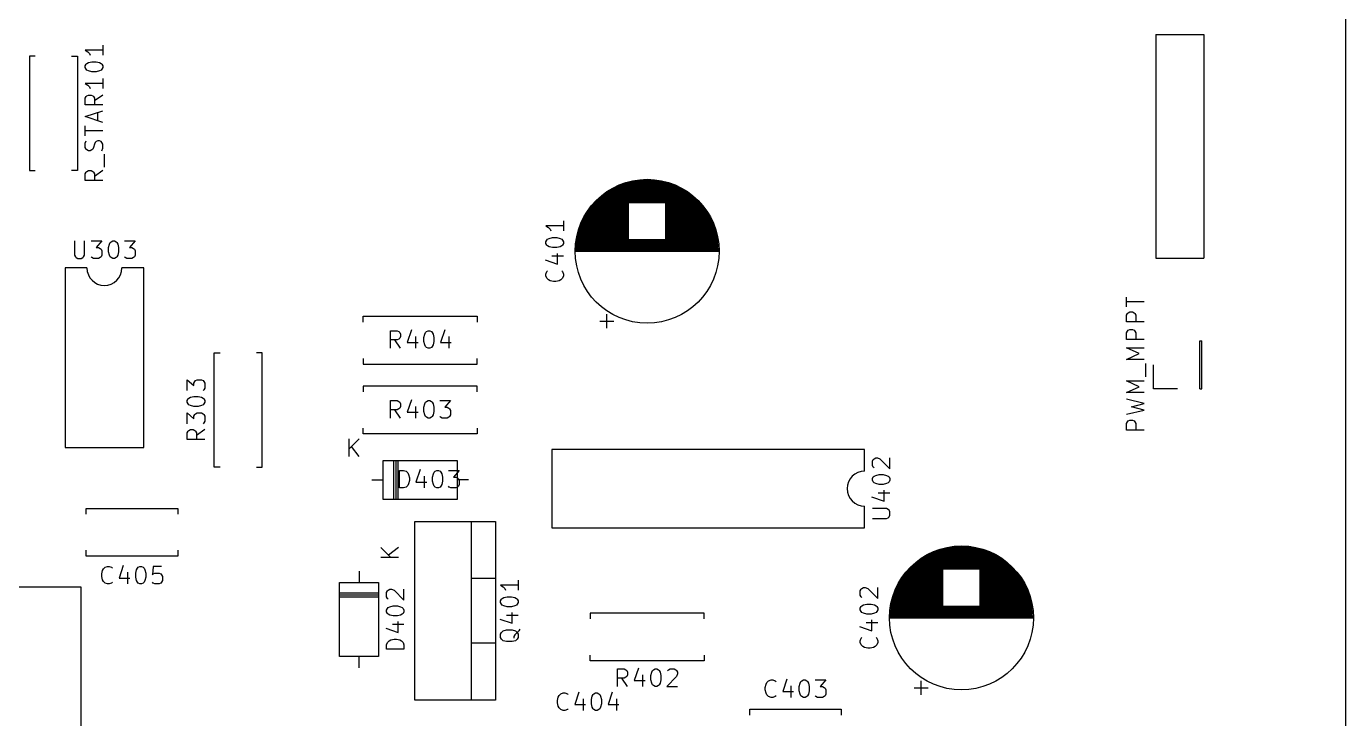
# Model space of a CAD drawing. Header units: millimetres. Extents: x 103 to 306, y -210 to -79.
# Drawn here: x 229.9 to 305.5, y -166.7 to -127 of the extents above; entities that cross this region are included whole.
import ezdxf

# ---------------------------------------------------------------- set-up
doc = ezdxf.new("R2010")
doc.units = ezdxf.units.MM
doc.layers.add('Edge.Cuts', color=254, linetype='CONTINUOUS', true_color=0xd0d2cd)
doc.layers.add('F.Silkscreen', color=41, linetype='CONTINUOUS', true_color=0xf2eda1)

msp = doc.modelspace()

# ---------------------------------------------------------------- linework, layer by layer
at = {"layer": 'Edge.Cuts', "linetype": 'CONTINUOUS'}
msp.add_line((305.5, -84.2), (305.5, -176.280423), dxfattribs=at)
at = {"layer": 'F.Silkscreen', "linetype": 'CONTINUOUS'}
for p, q in [((294.6266, -127.4931), (294.6266, -140.3031)), ((294.6266, -127.4931), (297.3866, -127.4931)), ((297.3866, -127.4931), (297.3866, -140.3031)), ((234.324819, -128.380951), (233.324819, -128.380951)), ((233.324819, -128.380951), (233.467676, -128.476189)), ((234.324819, -128.095237), (234.324819, -128.666665)), ((230.13, -128.73), (230.13, -135.27)), ((230.46, -128.73), (230.13, -128.73)), ((232.54, -128.73), (232.87, -128.73)), ((232.87, -128.73), (232.87, -135.27)), ((233.324819, -129.285713), (233.372438, -129.190475)), ((233.372438, -129.190475), (233.420057, -129.142856)), ((233.420057, -129.142856), (233.515295, -129.095237)), ((233.467676, -128.476189), (233.562914, -128.571427)), ((233.515295, -129.095237), (233.705771, -129.047618)), ((233.562914, -128.571427), (233.610533, -128.666665)), ((233.705771, -129.047618), (233.943866, -129.047618)), ((233.943866, -129.047618), (234.134342, -129.095237)), ((234.134342, -129.095237), (234.22958, -129.142856)), ((234.22958, -129.142856), (234.2772, -129.190475)), ((234.2772, -129.190475), (234.324819, -129.285713)), ((233.324819, -129.380951), (233.324819, -129.285713)), ((233.372438, -129.476189), (233.324819, -129.380951)), ((233.420057, -129.523808), (233.372438, -129.476189)), ((233.515295, -129.571427), (233.420057, -129.523808)), ((233.705771, -129.619046), (233.515295, -129.571427)), ((233.943866, -129.619046), (233.705771, -129.619046)), ((234.134342, -129.571427), (233.943866, -129.619046)), ((234.22958, -129.523808), (234.134342, -129.571427)), ((234.2772, -129.476189), (234.22958, -129.523808)), ((234.324819, -129.380951), (234.2772, -129.476189)), ((234.324819, -129.285713), (234.324819, -129.380951)), ((234.324819, -130.285713), (233.324819, -130.285713)), ((233.324819, -130.285713), (233.467676, -130.380951)), ((233.467676, -130.380951), (233.562914, -130.476189)), ((233.562914, -130.476189), (233.610533, -130.571427)), ((234.324819, -129.999999), (234.324819, -130.571427)), ((233.324819, -131.142856), (233.372438, -131.047618)), ((233.324819, -131.523808), (233.324819, -131.142856)), ((233.372438, -131.047618), (233.420057, -130.999999)), ((233.420057, -130.999999), (233.515295, -130.95238)), ((233.515295, -130.95238), (233.658152, -130.95238)), ((233.658152, -130.95238), (233.75339, -130.999999)), ((233.75339, -130.999999), (233.801009, -131.047618)), ((233.801009, -131.047618), (233.848628, -131.142856)), ((234.324819, -130.95238), (233.848628, -131.285713)), ((233.848628, -131.142856), (233.848628, -131.523808)), ((234.324819, -131.523808), (233.324819, -131.523808)), ((233.324819, -132.190475), (234.324819, -131.857142)), ((234.324819, -132.523808), (233.324819, -132.190475)), ((234.039104, -132.42857), (234.039104, -131.95238)), ((233.324819, -133.285713), (233.324819, -132.714285)), ((234.324819, -132.999999), (233.324819, -132.999999)), ((233.324819, -133.714285), (233.372438, -133.571428)), ((233.324819, -133.95238), (233.324819, -133.714285)), ((233.896247, -133.666666), (233.848628, -133.761904)), ((233.943866, -133.619047), (233.896247, -133.666666)), ((234.039104, -133.571428), (233.943866, -133.619047)), ((234.134342, -133.571428), (234.039104, -133.571428)), ((234.22958, -133.619047), (234.134342, -133.571428)), ((234.2772, -133.666666), (234.22958, -133.619047)), ((234.324819, -133.761904), (234.2772, -133.666666)), ((233.372438, -134.047618), (233.324819, -133.95238)), ((233.420057, -134.095237), (233.372438, -134.047618)), ((233.515295, -134.142856), (233.420057, -134.095237)), ((233.610533, -134.142856), (233.515295, -134.142856)), ((233.705771, -134.095237), (233.610533, -134.142856)), ((233.75339, -134.047618), (233.705771, -134.095237)), ((233.801009, -133.95238), (233.75339, -134.047618)), ((233.848628, -133.761904), (233.801009, -133.95238)), ((234.2772, -134.142856), (234.324819, -133.999999)), ((234.324819, -133.999999), (234.324819, -133.761904)), ((234.420057, -135.095238), (234.420057, -134.333333)), ((230.13, -135.27), (230.46, -135.27)), ((232.87, -135.27), (232.54, -135.27)), ((233.324819, -135.47619), (233.372438, -135.380952)), ((233.324819, -135.857142), (233.324819, -135.47619)), ((234.324819, -135.857142), (233.324819, -135.857142)), ((233.372438, -135.380952), (233.420057, -135.333333)), ((233.420057, -135.333333), (233.515295, -135.285714)), ((233.515295, -135.285714), (233.658152, -135.285714)), ((233.658152, -135.285714), (233.75339, -135.333333)), ((233.75339, -135.333333), (233.801009, -135.380952)), ((233.801009, -135.380952), (233.848628, -135.47619)), ((234.324819, -135.285714), (233.848628, -135.619047)), ((233.848628, -135.47619), (233.848628, -135.857142)), ((264.272, -135.9827), (266.728, -135.9827)), ((264.403, -135.9427), (266.597, -135.9427)), ((264.553, -135.9027), (266.447, -135.9027)), ((264.732, -135.8627), (266.268, -135.8627)), ((264.967, -135.8227), (266.033, -135.8227)), ((262.896, -136.7427), (268.104, -136.7427)), ((262.945, -136.7027), (268.055, -136.7027)), ((262.995, -136.6627), (268.005, -136.6627)), ((263.047, -136.6227), (267.953, -136.6227)), ((263.1, -136.5827), (267.9, -136.5827)), ((263.156, -136.5427), (267.844, -136.5427)), ((263.213, -136.5027), (267.787, -136.5027)), ((263.273, -136.4627), (267.727, -136.4627)), ((263.335, -136.4227), (267.665, -136.4227)), ((263.399, -136.3827), (267.601, -136.3827)), ((263.466, -136.3427), (267.534, -136.3427)), ((263.536, -136.3027), (267.464, -136.3027)), ((263.61, -136.2627), (267.39, -136.2627)), ((263.687, -136.2227), (267.313, -136.2227)), ((263.769, -136.1827), (267.231, -136.1827)), ((263.856, -136.1427), (267.144, -136.1427)), ((263.948, -136.1027), (267.052, -136.1027)), ((264.047, -136.0627), (266.953, -136.0627)), ((264.154, -136.0227), (266.846, -136.0227)), ((262.22, -137.4627), (264.46, -137.4627)), ((262.25, -137.4227), (264.46, -137.4227)), ((262.281, -137.3827), (264.46, -137.3827)), ((262.312, -137.3427), (264.46, -137.3427)), ((262.344, -137.3027), (264.46, -137.3027)), ((262.377, -137.2627), (264.46, -137.2627)), ((262.411, -137.2227), (264.46, -137.2227)), ((262.445, -137.1827), (264.46, -137.1827)), ((262.481, -137.1427), (264.46, -137.1427)), ((262.518, -137.1027), (268.482, -137.1027)), ((262.555, -137.0627), (268.445, -137.0627)), ((262.594, -137.0227), (268.406, -137.0227)), ((262.633, -136.9827), (268.367, -136.9827)), ((262.674, -136.9427), (268.326, -136.9427)), ((262.716, -136.9027), (268.284, -136.9027)), ((262.759, -136.8627), (268.241, -136.8627)), ((262.804, -136.8227), (268.196, -136.8227)), ((262.849, -136.7827), (268.151, -136.7827)), ((266.54, -137.1427), (268.519, -137.1427)), ((266.54, -137.1827), (268.555, -137.1827)), ((266.54, -137.2227), (268.589, -137.2227)), ((266.54, -137.2627), (268.623, -137.2627)), ((266.54, -137.3027), (268.656, -137.3027)), ((266.54, -137.3427), (268.688, -137.3427)), ((266.54, -137.3827), (268.719, -137.3827)), ((266.54, -137.4227), (268.75, -137.4227)), ((266.54, -137.4627), (268.78, -137.4627)), ((260.704819, -138.164604), (260.704819, -138.736032)), ((261.778, -138.2227), (264.46, -138.2227)), ((261.796, -138.1827), (264.46, -138.1827)), ((261.815, -138.1427), (264.46, -138.1427)), ((261.834, -138.1027), (264.46, -138.1027)), ((261.854, -138.0627), (264.46, -138.0627)), ((261.874, -138.0227), (264.46, -138.0227)), ((261.895, -137.9827), (264.46, -137.9827)), ((261.916, -137.9427), (264.46, -137.9427)), ((261.938, -137.9027), (264.46, -137.9027)), ((261.961, -137.8627), (264.46, -137.8627)), ((261.984, -137.8227), (264.46, -137.8227)), ((262.007, -137.7827), (264.46, -137.7827)), ((262.032, -137.7427), (264.46, -137.7427)), ((262.057, -137.7027), (264.46, -137.7027)), ((262.082, -137.6627), (264.46, -137.6627)), ((262.108, -137.6227), (264.46, -137.6227)), ((262.135, -137.5827), (264.46, -137.5827)), ((262.163, -137.5427), (264.46, -137.5427)), ((262.191, -137.5027), (264.46, -137.5027)), ((266.54, -137.5027), (268.809, -137.5027)), ((266.54, -137.5427), (268.837, -137.5427)), ((266.54, -137.5827), (268.865, -137.5827)), ((266.54, -137.6227), (268.892, -137.6227)), ((266.54, -137.6627), (268.918, -137.6627)), ((266.54, -137.7027), (268.943, -137.7027)), ((266.54, -137.7427), (268.968, -137.7427)), ((266.54, -137.7827), (268.993, -137.7827)), ((266.54, -137.8227), (269.016, -137.8227)), ((266.54, -137.8627), (269.039, -137.8627)), ((266.54, -137.9027), (269.062, -137.9027)), ((266.54, -137.9427), (269.084, -137.9427)), ((266.54, -137.9827), (269.105, -137.9827)), ((266.54, -138.0227), (269.126, -138.0227)), ((266.54, -138.0627), (269.146, -138.0627)), ((266.54, -138.1027), (269.166, -138.1027)), ((266.54, -138.1427), (269.185, -138.1427)), ((266.54, -138.1827), (269.204, -138.1827)), ((266.54, -138.2227), (269.222, -138.2227)), ((260.704819, -138.450318), (259.704819, -138.450318)), ((259.704819, -138.450318), (259.847676, -138.545556)), ((259.847676, -138.545556), (259.942914, -138.640794)), ((259.942914, -138.640794), (259.990533, -138.736032)), ((261.524, -138.9827), (264.46, -138.9827)), ((261.533, -138.9427), (264.46, -138.9427)), ((261.543, -138.9027), (264.46, -138.9027)), ((261.553, -138.8627), (264.46, -138.8627)), ((261.564, -138.8227), (264.46, -138.8227)), ((261.575, -138.7827), (264.46, -138.7827)), ((261.587, -138.7427), (264.46, -138.7427)), ((261.599, -138.7027), (264.46, -138.7027)), ((261.611, -138.6627), (264.46, -138.6627)), ((261.624, -138.6227), (264.46, -138.6227)), ((261.637, -138.5827), (264.46, -138.5827)), ((261.651, -138.5427), (264.46, -138.5427)), ((261.665, -138.5027), (264.46, -138.5027)), ((261.68, -138.4627), (264.46, -138.4627)), ((261.695, -138.4227), (264.46, -138.4227)), ((261.711, -138.3827), (264.46, -138.3827)), ((261.727, -138.3427), (264.46, -138.3427)), ((261.743, -138.3027), (264.46, -138.3027)), ((261.76, -138.2627), (264.46, -138.2627)), ((266.54, -138.2627), (269.24, -138.2627)), ((266.54, -138.3027), (269.257, -138.3027)), ((266.54, -138.3427), (269.273, -138.3427)), ((266.54, -138.3827), (269.289, -138.3827)), ((266.54, -138.4227), (269.305, -138.4227)), ((266.54, -138.4627), (269.32, -138.4627)), ((266.54, -138.5027), (269.335, -138.5027)), ((266.54, -138.5427), (269.349, -138.5427)), ((266.54, -138.5827), (269.363, -138.5827)), ((266.54, -138.6227), (269.376, -138.6227)), ((266.54, -138.6627), (269.389, -138.6627)), ((266.54, -138.7027), (269.401, -138.7027)), ((266.54, -138.7427), (269.413, -138.7427)), ((266.54, -138.7827), (269.425, -138.7827)), ((266.54, -138.8227), (269.436, -138.8227)), ((266.54, -138.8627), (269.447, -138.8627)), ((266.54, -138.9027), (269.457, -138.9027)), ((266.54, -138.9427), (269.467, -138.9427)), ((266.54, -138.9827), (269.476, -138.9827)), ((232.705714, -139.314819), (232.705714, -140.124342)), ((233.277142, -140.124342), (233.277142, -139.314819)), ((233.658095, -139.314819), (234.277142, -139.314819)), ((234.277142, -139.314819), (233.943809, -139.695771)), ((233.943809, -139.695771), (234.086666, -139.695771)), ((234.086666, -139.695771), (234.181904, -139.74339)), ((234.181904, -139.74339), (234.229523, -139.791009)), ((234.658095, -139.695771), (234.705714, -139.505295)), ((234.658095, -139.933866), (234.658095, -139.695771)), ((234.705714, -139.505295), (234.753333, -139.410057)), ((234.753333, -139.410057), (234.800952, -139.362438)), ((234.800952, -139.362438), (234.89619, -139.314819)), ((234.89619, -139.314819), (234.991428, -139.314819)), ((234.991428, -139.314819), (235.086666, -139.362438)), ((235.086666, -139.362438), (235.134285, -139.410057)), ((235.134285, -139.410057), (235.181904, -139.505295)), ((235.181904, -139.505295), (235.229523, -139.695771)), ((235.229523, -139.695771), (235.229523, -139.933866)), ((235.562857, -139.314819), (236.181904, -139.314819)), ((236.181904, -139.314819), (235.848571, -139.695771)), ((235.848571, -139.695771), (235.991428, -139.695771)), ((235.991428, -139.695771), (236.086666, -139.74339)), ((236.086666, -139.74339), (236.134285, -139.791009)), ((259.704819, -139.35508), (259.752438, -139.259842)), ((259.704819, -139.450318), (259.704819, -139.35508)), ((259.752438, -139.545556), (259.704819, -139.450318)), ((259.752438, -139.259842), (259.800057, -139.212223)), ((259.800057, -139.593175), (259.752438, -139.545556)), ((259.800057, -139.212223), (259.895295, -139.164604)), ((259.895295, -139.640794), (259.800057, -139.593175)), ((259.895295, -139.164604), (260.085771, -139.116985)), ((260.085771, -139.688413), (259.895295, -139.640794)), ((260.085771, -139.116985), (260.323866, -139.116985)), ((260.323866, -139.688413), (260.085771, -139.688413)), ((260.323866, -139.116985), (260.514342, -139.164604)), ((260.514342, -139.640794), (260.323866, -139.688413)), ((260.514342, -139.164604), (260.60958, -139.212223)), ((260.60958, -139.593175), (260.514342, -139.640794)), ((260.60958, -139.212223), (260.6572, -139.259842)), ((260.6572, -139.545556), (260.60958, -139.593175)), ((260.6572, -139.259842), (260.704819, -139.35508)), ((260.704819, -139.450318), (260.6572, -139.545556)), ((260.704819, -139.35508), (260.704819, -139.450318)), ((261.423, -139.7427), (269.577, -139.7427)), ((261.425, -139.7027), (269.575, -139.7027)), ((261.427, -139.6627), (269.573, -139.6627)), ((261.43, -139.6227), (269.57, -139.6227)), ((261.432, -139.5827), (269.568, -139.5827)), ((261.436, -139.5427), (269.564, -139.5427)), ((261.439, -139.5027), (269.561, -139.5027)), ((261.444, -139.4627), (269.556, -139.4627)), ((261.448, -139.4227), (269.552, -139.4227)), ((261.453, -139.3827), (269.547, -139.3827)), ((261.458, -139.3427), (269.542, -139.3427)), ((261.464, -139.3027), (269.536, -139.3027)), ((261.47, -139.2627), (269.53, -139.2627)), ((261.477, -139.2227), (269.523, -139.2227)), ((261.483, -139.1827), (264.46, -139.1827)), ((261.491, -139.1427), (264.46, -139.1427)), ((261.498, -139.1027), (264.46, -139.1027)), ((261.507, -139.0627), (264.46, -139.0627)), ((261.515, -139.0227), (264.46, -139.0227)), ((266.54, -139.0227), (269.485, -139.0227)), ((266.54, -139.0627), (269.493, -139.0627)), ((266.54, -139.1027), (269.502, -139.1027)), ((266.54, -139.1427), (269.509, -139.1427)), ((266.54, -139.1827), (269.517, -139.1827)), ((232.705714, -140.124342), (232.753333, -140.21958)), ((232.753333, -140.21958), (232.800952, -140.2672)), ((232.800952, -140.2672), (232.89619, -140.314819)), ((232.89619, -140.314819), (233.086666, -140.314819)), ((233.086666, -140.314819), (233.181904, -140.2672)), ((233.181904, -140.2672), (233.229523, -140.21958)), ((233.229523, -140.21958), (233.277142, -140.124342)), ((233.705714, -140.2672), (233.658095, -140.21958)), ((233.800952, -140.314819), (233.705714, -140.2672)), ((234.086666, -140.314819), (233.800952, -140.314819)), ((234.181904, -140.2672), (234.086666, -140.314819)), ((234.229523, -140.21958), (234.181904, -140.2672)), ((234.229523, -139.791009), (234.277142, -139.886247)), ((234.277142, -140.124342), (234.229523, -140.21958)), ((234.277142, -139.886247), (234.277142, -140.124342)), ((234.705714, -140.124342), (234.658095, -139.933866)), ((234.753333, -140.21958), (234.705714, -140.124342)), ((234.800952, -140.2672), (234.753333, -140.21958)), ((234.89619, -140.314819), (234.800952, -140.2672)), ((234.991428, -140.314819), (234.89619, -140.314819)), ((235.086666, -140.2672), (234.991428, -140.314819)), ((235.134285, -140.21958), (235.086666, -140.2672)), ((235.181904, -140.124342), (235.134285, -140.21958)), ((235.229523, -139.933866), (235.181904, -140.124342)), ((235.610476, -140.2672), (235.562857, -140.21958)), ((235.705714, -140.314819), (235.610476, -140.2672)), ((235.991428, -140.314819), (235.705714, -140.314819)), ((236.086666, -140.2672), (235.991428, -140.314819)), ((236.134285, -140.21958), (236.086666, -140.2672)), ((236.134285, -139.791009), (236.181904, -139.886247)), ((236.181904, -140.124342), (236.134285, -140.21958)), ((236.181904, -139.886247), (236.181904, -140.124342)), ((259.6572, -140.402699), (260.371485, -140.640794)), ((260.038152, -140.164604), (260.704819, -140.164604)), ((260.371485, -140.640794), (260.371485, -140.021747)), ((261.42, -139.8627), (269.58, -139.8627)), ((261.42, -139.9027), (269.58, -139.9027)), ((261.421, -139.8227), (269.579, -139.8227)), ((261.422, -139.7827), (269.578, -139.7827)), ((294.6266, -140.3031), (297.3866, -140.3031)), ((232.17, -140.86), (232.17, -151.14)), ((233.42, -140.86), (232.17, -140.86)), ((236.67, -140.86), (235.42, -140.86)), ((236.67, -151.14), (236.67, -140.86)), ((259.704819, -141.212223), (259.752438, -141.069366)), ((259.704819, -141.307461), (259.704819, -141.212223)), ((259.752438, -141.069366), (259.800057, -141.021747)), ((260.60958, -141.021747), (260.6572, -141.069366)), ((260.6572, -141.069366), (260.704819, -141.212223)), ((260.704819, -141.212223), (260.704819, -141.307461)), ((259.752438, -141.450318), (259.704819, -141.307461)), ((259.847676, -141.545556), (259.752438, -141.450318)), ((259.942914, -141.593175), (259.847676, -141.545556)), ((260.13339, -141.640794), (259.942914, -141.593175)), ((260.276247, -141.640794), (260.13339, -141.640794)), ((260.466723, -141.593175), (260.276247, -141.640794)), ((260.561961, -141.545556), (260.466723, -141.593175)), ((260.6572, -141.450318), (260.561961, -141.545556)), ((260.704819, -141.307461), (260.6572, -141.450318)), ((292.954819, -143.094775), (292.954819, -142.523347)), ((263.185, -144.312398), (263.185, -143.512398)), ((293.954819, -142.809061), (292.954819, -142.809061)), ((292.954819, -143.570966), (293.002438, -143.475728)), ((293.002438, -143.475728), (293.050057, -143.428109)), ((293.050057, -143.428109), (293.145295, -143.38049)), ((293.145295, -143.38049), (293.288152, -143.38049)), ((293.288152, -143.38049), (293.38339, -143.428109)), ((293.38339, -143.428109), (293.431009, -143.475728)), ((293.431009, -143.475728), (293.478628, -143.570966)), ((249.23, -143.63), (255.77, -143.63)), ((249.23, -143.96), (249.23, -143.63)), ((255.77, -143.63), (255.77, -143.96)), ((262.785, -143.912398), (263.585, -143.912398)), ((292.954819, -143.951918), (292.954819, -143.570966)), ((293.954819, -143.951918), (292.954819, -143.951918)), ((293.478628, -143.570966), (293.478628, -143.951918)), ((250.809524, -145.454819), (250.809524, -144.454819)), ((250.809524, -144.454819), (251.190476, -144.454819)), ((251.190476, -144.978628), (250.809524, -144.978628)), ((251.380952, -145.454819), (251.047619, -144.978628)), ((251.190476, -144.454819), (251.285714, -144.502438)), ((251.285714, -144.931009), (251.190476, -144.978628)), ((251.285714, -144.502438), (251.333333, -144.550057)), ((251.333333, -144.88339), (251.285714, -144.931009)), ((251.333333, -144.550057), (251.380952, -144.645295)), ((251.380952, -144.788152), (251.333333, -144.88339)), ((251.380952, -144.645295), (251.380952, -144.788152)), ((252, -144.4072), (251.761905, -145.121485)), ((252.238095, -144.788152), (252.238095, -145.454819)), ((252.714286, -144.835771), (252.761905, -144.645295)), ((252.714286, -145.073866), (252.714286, -144.835771)), ((252.761905, -144.645295), (252.809524, -144.550057)), ((252.809524, -144.550057), (252.857143, -144.502438)), ((252.857143, -144.502438), (252.952381, -144.454819)), ((252.952381, -144.454819), (253.047619, -144.454819)), ((253.047619, -144.454819), (253.142857, -144.502438)), ((253.142857, -144.502438), (253.190476, -144.550057)), ((253.190476, -144.550057), (253.238095, -144.645295)), ((253.238095, -144.645295), (253.285714, -144.835771)), ((253.285714, -144.835771), (253.285714, -145.073866)), ((253.904762, -144.4072), (253.666667, -145.121485)), ((254.142857, -144.788152), (254.142857, -145.454819)), ((292.954819, -144.570966), (293.002438, -144.475728)), ((292.954819, -144.951918), (292.954819, -144.570966)), ((293.954819, -144.951918), (292.954819, -144.951918)), ((293.002438, -144.475728), (293.050057, -144.428109)), ((293.050057, -144.428109), (293.145295, -144.38049)), ((293.145295, -144.38049), (293.288152, -144.38049)), ((293.288152, -144.38049), (293.38339, -144.428109)), ((293.38339, -144.428109), (293.431009, -144.475728)), ((293.431009, -144.475728), (293.478628, -144.570966)), ((293.478628, -144.570966), (293.478628, -144.951918)), ((297.15, -145.0243), (297.26, -145.0243)), ((297.15, -147.7843), (297.15, -145.0243)), ((297.26, -147.7843), (297.26, -145.0243)), ((240.71, -145.73), (241.04, -145.73)), ((240.71, -152.27), (240.71, -145.73)), ((243.45, -145.73), (243.12, -145.73)), ((243.45, -152.27), (243.45, -145.73)), ((251.761905, -145.121485), (252.380952, -145.121485)), ((252.761905, -145.264342), (252.714286, -145.073866)), ((252.809524, -145.35958), (252.761905, -145.264342)), ((252.857143, -145.4072), (252.809524, -145.35958)), ((252.952381, -145.454819), (252.857143, -145.4072)), ((253.047619, -145.454819), (252.952381, -145.454819)), ((253.142857, -145.4072), (253.047619, -145.454819)), ((253.190476, -145.35958), (253.142857, -145.4072)), ((253.238095, -145.264342), (253.190476, -145.35958)), ((253.285714, -145.073866), (253.238095, -145.264342)), ((253.666667, -145.121485), (254.285714, -145.121485)), ((293.669104, -145.761442), (292.954819, -145.428109)), ((292.954819, -145.428109), (293.954819, -145.428109)), ((292.954819, -146.094775), (293.669104, -145.761442)), ((249.23, -146.04), (249.23, -146.37)), ((249.23, -146.37), (255.77, -146.37)), ((255.77, -146.37), (255.77, -146.04)), ((293.954819, -146.094775), (292.954819, -146.094775)), ((294.050057, -147.094776), (294.050057, -146.332871)), ((294.5, -147.7843), (294.5, -146.4043)), ((239.164819, -147.880951), (239.164819, -147.261904)), ((239.164819, -147.261904), (239.545771, -147.595237)), ((239.59339, -147.357142), (239.641009, -147.309523)), ((239.641009, -147.309523), (239.736247, -147.261904)), ((239.736247, -147.261904), (239.974342, -147.261904)), ((239.974342, -147.261904), (240.06958, -147.309523)), ((240.06958, -147.309523), (240.1172, -147.357142)), ((239.545771, -147.45238), (239.59339, -147.357142)), ((239.545771, -147.595237), (239.545771, -147.45238)), ((240.1172, -147.833332), (240.06958, -147.880951)), ((240.1172, -147.357142), (240.164819, -147.45238)), ((240.164819, -147.738094), (240.1172, -147.833332)), ((240.164819, -147.45238), (240.164819, -147.738094)), ((249.23, -147.63), (249.23, -147.96)), ((255.77, -147.63), (249.23, -147.63)), ((255.77, -147.96), (255.77, -147.63)), ((293.669104, -147.666204), (292.954819, -147.332871)), ((292.954819, -147.332871), (293.954819, -147.332871)), ((292.954819, -147.999537), (293.669104, -147.666204)), ((293.954819, -147.999537), (292.954819, -147.999537)), ((295.88, -147.7843), (294.5, -147.7843)), ((297.15, -147.7843), (297.26, -147.7843)), ((239.164819, -148.45238), (239.212438, -148.357142)), ((239.164819, -148.547618), (239.164819, -148.45238)), ((239.212438, -148.642856), (239.164819, -148.547618)), ((239.212438, -148.357142), (239.260057, -148.309523)), ((239.260057, -148.690475), (239.212438, -148.642856)), ((239.260057, -148.309523), (239.355295, -148.261904)), ((239.355295, -148.738094), (239.260057, -148.690475)), ((239.355295, -148.261904), (239.545771, -148.214285)), ((239.545771, -148.785713), (239.355295, -148.738094)), ((239.545771, -148.214285), (239.783866, -148.214285)), ((239.783866, -148.785713), (239.545771, -148.785713)), ((239.783866, -148.214285), (239.974342, -148.261904)), ((239.974342, -148.738094), (239.783866, -148.785713)), ((239.974342, -148.261904), (240.06958, -148.309523)), ((240.06958, -148.690475), (239.974342, -148.738094)), ((240.06958, -148.309523), (240.1172, -148.357142)), ((240.1172, -148.642856), (240.06958, -148.690475)), ((240.1172, -148.357142), (240.164819, -148.45238)), ((240.164819, -148.547618), (240.1172, -148.642856)), ((240.164819, -148.45238), (240.164819, -148.547618)), ((250.809524, -149.454819), (250.809524, -148.454819)), ((250.809524, -148.454819), (251.190476, -148.454819)), ((251.190476, -148.454819), (251.285714, -148.502438)), ((251.285714, -148.502438), (251.333333, -148.550057)), ((251.333333, -148.550057), (251.380952, -148.645295)), ((251.380952, -148.788152), (251.333333, -148.88339)), ((251.380952, -148.645295), (251.380952, -148.788152)), ((252, -148.4072), (251.761905, -149.121485)), ((252.238095, -148.788152), (252.238095, -149.454819)), ((252.714286, -148.835771), (252.761905, -148.645295)), ((252.761905, -148.645295), (252.809524, -148.550057)), ((252.809524, -148.550057), (252.857143, -148.502438)), ((252.857143, -148.502438), (252.952381, -148.454819)), ((252.952381, -148.454819), (253.047619, -148.454819)), ((253.047619, -148.454819), (253.142857, -148.502438)), ((253.142857, -148.502438), (253.190476, -148.550057)), ((253.190476, -148.550057), (253.238095, -148.645295)), ((253.238095, -148.645295), (253.285714, -148.835771)), ((253.619048, -148.454819), (254.238095, -148.454819)), ((254.238095, -148.454819), (253.904762, -148.835771)), ((293.954819, -148.618585), (292.954819, -148.38049)), ((293.240533, -148.809061), (293.954819, -148.618585)), ((293.954819, -148.999537), (293.240533, -148.809061)), ((239.164819, -149.785713), (239.164819, -149.166666)), ((239.164819, -149.166666), (239.545771, -149.499999)), ((239.545771, -149.357142), (239.59339, -149.261904)), ((239.545771, -149.499999), (239.545771, -149.357142)), ((239.59339, -149.261904), (239.641009, -149.214285)), ((239.641009, -149.214285), (239.736247, -149.166666)), ((239.736247, -149.166666), (239.974342, -149.166666)), ((239.974342, -149.166666), (240.06958, -149.214285)), ((240.06958, -149.214285), (240.1172, -149.261904)), ((240.1172, -149.261904), (240.164819, -149.357142)), ((240.164819, -149.357142), (240.164819, -149.642856)), ((251.190476, -148.978628), (250.809524, -148.978628)), ((251.380952, -149.454819), (251.047619, -148.978628)), ((251.285714, -148.931009), (251.190476, -148.978628)), ((251.333333, -148.88339), (251.285714, -148.931009)), ((251.761905, -149.121485), (252.380952, -149.121485)), ((252.714286, -149.073866), (252.714286, -148.835771)), ((252.761905, -149.264342), (252.714286, -149.073866)), ((252.809524, -149.35958), (252.761905, -149.264342)), ((252.857143, -149.4072), (252.809524, -149.35958)), ((252.952381, -149.454819), (252.857143, -149.4072)), ((253.047619, -149.454819), (252.952381, -149.454819)), ((253.142857, -149.4072), (253.047619, -149.454819)), ((253.190476, -149.35958), (253.142857, -149.4072)), ((253.238095, -149.264342), (253.190476, -149.35958)), ((253.285714, -149.073866), (253.238095, -149.264342)), ((253.285714, -148.835771), (253.285714, -149.073866)), ((253.666667, -149.4072), (253.619048, -149.35958)), ((253.761905, -149.454819), (253.666667, -149.4072)), ((254.047619, -149.454819), (253.761905, -149.454819)), ((253.904762, -148.835771), (254.047619, -148.835771)), ((254.047619, -148.835771), (254.142857, -148.88339)), ((254.142857, -149.4072), (254.047619, -149.454819)), ((254.142857, -148.88339), (254.190476, -148.931009)), ((254.190476, -149.35958), (254.142857, -149.4072)), ((254.190476, -148.931009), (254.238095, -149.026247)), ((254.238095, -149.264342), (254.190476, -149.35958)), ((254.238095, -149.026247), (254.238095, -149.264342)), ((292.954819, -149.237632), (293.954819, -148.999537)), ((293.050057, -149.618585), (293.145295, -149.570966)), ((293.145295, -149.570966), (293.288152, -149.570966)), ((293.288152, -149.570966), (293.38339, -149.618585)), ((239.164819, -150.309523), (239.212438, -150.214285)), ((239.164819, -150.690475), (239.164819, -150.309523)), ((239.212438, -150.214285), (239.260057, -150.166666)), ((239.260057, -150.166666), (239.355295, -150.119047)), ((239.355295, -150.119047), (239.498152, -150.119047)), ((239.498152, -150.119047), (239.59339, -150.166666)), ((239.59339, -150.166666), (239.641009, -150.214285)), ((239.641009, -150.214285), (239.688628, -150.309523)), ((240.164819, -150.119047), (239.688628, -150.45238)), ((239.688628, -150.309523), (239.688628, -150.690475)), ((240.1172, -149.738094), (240.06958, -149.785713)), ((240.164819, -149.642856), (240.1172, -149.738094)), ((249.23, -150.37), (249.23, -150.04)), ((255.77, -150.04), (255.77, -150.37)), ((292.954819, -149.761442), (293.002438, -149.666204)), ((292.954819, -150.142394), (292.954819, -149.761442)), ((293.954819, -150.142394), (292.954819, -150.142394)), ((293.002438, -149.666204), (293.050057, -149.618585)), ((293.38339, -149.618585), (293.431009, -149.666204)), ((293.431009, -149.666204), (293.478628, -149.761442)), ((293.478628, -149.761442), (293.478628, -150.142394)), ((240.164819, -150.690475), (239.164819, -150.690475)), ((248.428095, -151.654819), (248.428095, -150.654819)), ((248.999523, -150.654819), (248.428095, -151.226247)), ((248.999523, -151.654819), (248.570952, -151.08339)), ((255.77, -150.37), (249.23, -150.37)), ((232.17, -151.14), (236.67, -151.14)), ((260.05, -151.25), (260.05, -155.75)), ((277.95, -151.25), (260.05, -151.25)), ((277.95, -152.5), (277.95, -151.25)), ((278.404819, -151.928571), (278.452438, -151.833333)), ((278.452438, -151.833333), (278.500057, -151.785714)), ((278.500057, -151.785714), (278.595295, -151.738095)), ((278.595295, -151.738095), (278.690533, -151.738095)), ((278.690533, -151.738095), (278.83339, -151.785714)), ((278.83339, -151.785714), (279.404819, -152.357142)), ((279.404819, -152.357142), (279.404819, -151.738095)), ((241.04, -152.27), (240.71, -152.27)), ((243.12, -152.27), (243.45, -152.27)), ((250.38, -151.88), (254.62, -151.88)), ((250.38, -154.12), (250.38, -151.88)), ((250.98, -151.88), (250.98, -154.12)), ((251.1, -151.88), (251.1, -154.12)), ((251.22, -151.88), (251.22, -154.12)), ((251.309524, -153.454819), (251.309524, -152.454819)), ((251.309524, -152.454819), (251.547619, -152.454819)), ((251.547619, -152.454819), (251.690476, -152.502438)), ((251.690476, -152.502438), (251.785714, -152.597676)), ((251.785714, -152.597676), (251.833333, -152.692914)), ((252.5, -152.4072), (252.261905, -153.121485)), ((253.261905, -152.645295), (253.309524, -152.550057)), ((253.309524, -152.550057), (253.357143, -152.502438)), ((253.357143, -152.502438), (253.452381, -152.454819)), ((253.452381, -152.454819), (253.547619, -152.454819)), ((253.547619, -152.454819), (253.642857, -152.502438)), ((253.642857, -152.502438), (253.690476, -152.550057)), ((253.690476, -152.550057), (253.738095, -152.645295)), ((254.119048, -152.454819), (254.738095, -152.454819)), ((254.738095, -152.454819), (254.404762, -152.835771)), ((254.62, -151.88), (254.62, -154.12)), ((278.404819, -152.166666), (278.404819, -151.928571)), ((278.452438, -152.261904), (278.404819, -152.166666)), ((278.500057, -152.309523), (278.452438, -152.261904)), ((249.73, -153), (250.38, -153)), ((251.785714, -153.311961), (251.690476, -153.4072)), ((251.833333, -153.216723), (251.785714, -153.311961)), ((251.833333, -152.692914), (251.880952, -152.88339)), ((251.880952, -153.026247), (251.833333, -153.216723)), ((251.880952, -152.88339), (251.880952, -153.026247)), ((252.261905, -153.121485), (252.880952, -153.121485)), ((252.738095, -152.788152), (252.738095, -153.454819)), ((253.214286, -152.835771), (253.261905, -152.645295)), ((253.214286, -153.073866), (253.214286, -152.835771)), ((253.261905, -153.264342), (253.214286, -153.073866)), ((253.309524, -153.35958), (253.261905, -153.264342)), ((253.357143, -153.4072), (253.309524, -153.35958)), ((253.690476, -153.35958), (253.642857, -153.4072)), ((253.738095, -153.264342), (253.690476, -153.35958)), ((253.738095, -152.645295), (253.785714, -152.835771)), ((253.785714, -153.073866), (253.738095, -153.264342)), ((253.785714, -152.835771), (253.785714, -153.073866)), ((254.166667, -153.4072), (254.119048, -153.35958)), ((254.404762, -152.835771), (254.547619, -152.835771)), ((254.547619, -152.835771), (254.642857, -152.88339)), ((255.27, -153), (254.62, -153)), ((254.642857, -152.88339), (254.690476, -152.931009)), ((254.690476, -153.35958), (254.642857, -153.4072)), ((254.690476, -152.931009), (254.738095, -153.026247)), ((254.738095, -153.264342), (254.690476, -153.35958)), ((254.738095, -153.026247), (254.738095, -153.264342)), ((278.404819, -152.928571), (278.452438, -152.833333)), ((278.404819, -153.023809), (278.404819, -152.928571)), ((278.452438, -153.119047), (278.404819, -153.023809)), ((278.452438, -152.833333), (278.500057, -152.785714)), ((278.500057, -153.166666), (278.452438, -153.119047)), ((278.500057, -152.785714), (278.595295, -152.738095)), ((278.595295, -153.214285), (278.500057, -153.166666)), ((278.595295, -152.738095), (278.785771, -152.690476)), ((278.785771, -153.261904), (278.595295, -153.214285)), ((278.785771, -152.690476), (279.023866, -152.690476)), ((279.023866, -153.261904), (278.785771, -153.261904)), ((279.023866, -152.690476), (279.214342, -152.738095)), ((279.214342, -153.214285), (279.023866, -153.261904)), ((279.214342, -152.738095), (279.30958, -152.785714)), ((279.30958, -153.166666), (279.214342, -153.214285)), ((279.30958, -152.785714), (279.3572, -152.833333)), ((279.3572, -153.119047), (279.30958, -153.166666)), ((279.3572, -152.833333), (279.404819, -152.928571)), ((279.404819, -153.023809), (279.3572, -153.119047)), ((279.404819, -152.928571), (279.404819, -153.023809)), ((254.62, -154.12), (250.38, -154.12)), ((251.547619, -153.454819), (251.309524, -153.454819)), ((251.690476, -153.4072), (251.547619, -153.454819)), ((253.452381, -153.454819), (253.357143, -153.4072)), ((253.547619, -153.454819), (253.452381, -153.454819)), ((253.642857, -153.4072), (253.547619, -153.454819)), ((254.261905, -153.454819), (254.166667, -153.4072)), ((254.547619, -153.454819), (254.261905, -153.454819)), ((254.642857, -153.4072), (254.547619, -153.454819)), ((278.3572, -153.97619), (279.071485, -154.214285)), ((278.738152, -153.738095), (279.404819, -153.738095)), ((279.071485, -154.214285), (279.071485, -153.595238)), ((233.38, -154.63), (238.62, -154.63)), ((233.38, -154.967), (233.38, -154.63)), ((238.62, -154.63), (238.62, -154.967)), ((277.95, -155.75), (277.95, -154.5)), ((279.214342, -154.642857), (278.404819, -154.642857)), ((279.30958, -154.690476), (279.214342, -154.642857)), ((279.3572, -154.738095), (279.30958, -154.690476)), ((279.404819, -154.833333), (279.3572, -154.738095)), ((279.404819, -155.023809), (279.404819, -154.833333)), ((252.19, -155.39), (256.81, -155.39)), ((252.19, -165.61), (252.19, -155.39)), ((255.43, -155.39), (255.43, -165.61)), ((256.81, -155.39), (256.81, -165.61)), ((278.404819, -155.214285), (279.214342, -155.214285)), ((279.214342, -155.214285), (279.30958, -155.166666)), ((279.30958, -155.166666), (279.3572, -155.119047)), ((279.3572, -155.119047), (279.404819, -155.023809)), ((260.05, -155.75), (277.95, -155.75)), ((233.38, -157.37), (233.38, -157.033)), ((238.62, -157.033), (238.62, -157.37)), ((250.254819, -156.880476), (250.826247, -157.451904)), ((251.254819, -156.880476), (250.68339, -157.309047)), ((281.856, -157.1427), (285.144, -157.1427)), ((281.948, -157.1027), (285.052, -157.1027)), ((282.047, -157.0627), (284.953, -157.0627)), ((282.154, -157.0227), (284.846, -157.0227)), ((282.272, -156.9827), (284.728, -156.9827)), ((282.403, -156.9427), (284.597, -156.9427)), ((282.553, -156.9027), (284.447, -156.9027)), ((282.732, -156.8627), (284.268, -156.8627)), ((282.967, -156.8227), (284.033, -156.8227)), ((238.62, -157.37), (233.38, -157.37)), ((251.254819, -157.451904), (250.254819, -157.451904)), ((280.759, -157.8627), (286.241, -157.8627)), ((280.804, -157.8227), (286.196, -157.8227)), ((280.849, -157.7827), (286.151, -157.7827)), ((280.896, -157.7427), (286.104, -157.7427)), ((280.945, -157.7027), (286.055, -157.7027)), ((280.995, -157.6627), (286.005, -157.6627)), ((281.047, -157.6227), (285.953, -157.6227)), ((281.1, -157.5827), (285.9, -157.5827)), ((281.156, -157.5427), (285.844, -157.5427)), ((281.213, -157.5027), (285.787, -157.5027)), ((281.273, -157.4627), (285.727, -157.4627)), ((281.335, -157.4227), (285.665, -157.4227)), ((281.399, -157.3827), (285.601, -157.3827)), ((281.466, -157.3427), (285.534, -157.3427)), ((281.536, -157.3027), (285.464, -157.3027)), ((281.61, -157.2627), (285.39, -157.2627)), ((281.687, -157.2227), (285.313, -157.2227)), ((281.769, -157.1827), (285.231, -157.1827)), ((234.261905, -158.38339), (234.309524, -158.192914)), ((234.261905, -158.526247), (234.261905, -158.38339)), ((234.309524, -158.716723), (234.261905, -158.526247)), ((234.309524, -158.192914), (234.357143, -158.097676)), ((234.357143, -158.097676), (234.452381, -158.002438)), ((234.452381, -158.002438), (234.595238, -157.954819)), ((234.595238, -157.954819), (234.690476, -157.954819)), ((234.690476, -157.954819), (234.833333, -158.002438)), ((234.833333, -158.002438), (234.880952, -158.050057)), ((235.5, -157.9072), (235.261905, -158.621485)), ((235.261905, -158.621485), (235.880952, -158.621485)), ((235.738095, -158.288152), (235.738095, -158.954819)), ((236.214286, -158.335771), (236.261905, -158.145295)), ((236.214286, -158.573866), (236.214286, -158.335771)), ((236.261905, -158.764342), (236.214286, -158.573866)), ((236.261905, -158.145295), (236.309524, -158.050057)), ((236.309524, -158.050057), (236.357143, -158.002438)), ((236.357143, -158.002438), (236.452381, -157.954819)), ((236.452381, -157.954819), (236.547619, -157.954819)), ((236.547619, -157.954819), (236.642857, -158.002438)), ((236.642857, -158.002438), (236.690476, -158.050057)), ((236.690476, -158.050057), (236.738095, -158.145295)), ((236.738095, -158.145295), (236.785714, -158.335771)), ((236.785714, -158.573866), (236.738095, -158.764342)), ((236.785714, -158.335771), (236.785714, -158.573866)), ((237.214286, -157.954819), (237.166667, -158.431009)), ((237.166667, -158.431009), (237.214286, -158.38339)), ((237.690476, -157.954819), (237.214286, -157.954819)), ((237.214286, -158.38339), (237.309524, -158.335771)), ((237.309524, -158.335771), (237.547619, -158.335771)), ((237.547619, -158.335771), (237.642857, -158.38339)), ((237.642857, -158.38339), (237.690476, -158.431009)), ((237.690476, -158.431009), (237.738095, -158.526247)), ((237.738095, -158.526247), (237.738095, -158.764342)), ((249, -158.23), (249, -158.88)), ((256.81, -158.65), (255.43, -158.65)), ((280.108, -158.6227), (282.46, -158.6227)), ((280.135, -158.5827), (282.46, -158.5827)), ((280.163, -158.5427), (282.46, -158.5427)), ((280.191, -158.5027), (282.46, -158.5027)), ((280.22, -158.4627), (282.46, -158.4627)), ((280.25, -158.4227), (282.46, -158.4227)), ((280.281, -158.3827), (282.46, -158.3827)), ((280.312, -158.3427), (282.46, -158.3427)), ((280.344, -158.3027), (282.46, -158.3027)), ((280.377, -158.2627), (282.46, -158.2627)), ((280.411, -158.2227), (282.46, -158.2227)), ((280.445, -158.1827), (282.46, -158.1827)), ((280.481, -158.1427), (282.46, -158.1427)), ((280.518, -158.1027), (286.482, -158.1027)), ((280.555, -158.0627), (286.445, -158.0627)), ((280.594, -158.0227), (286.406, -158.0227)), ((280.633, -157.9827), (286.367, -157.9827)), ((280.674, -157.9427), (286.326, -157.9427)), ((280.716, -157.9027), (286.284, -157.9027)), ((284.54, -158.1427), (286.519, -158.1427)), ((284.54, -158.1827), (286.555, -158.1827)), ((284.54, -158.2227), (286.589, -158.2227)), ((284.54, -158.2627), (286.623, -158.2627)), ((284.54, -158.3027), (286.656, -158.3027)), ((284.54, -158.3427), (286.688, -158.3427)), ((284.54, -158.3827), (286.719, -158.3827)), ((284.54, -158.4227), (286.75, -158.4227)), ((284.54, -158.4627), (286.78, -158.4627)), ((284.54, -158.5027), (286.809, -158.5027)), ((284.54, -158.5427), (286.837, -158.5427)), ((284.54, -158.5827), (286.865, -158.5827)), ((284.54, -158.6227), (286.892, -158.6227)), ((217.83, -159.13), (233.07, -159.13)), ((233.07, -159.13), (233.07, -193.87)), ((234.357143, -158.811961), (234.309524, -158.716723)), ((234.452381, -158.9072), (234.357143, -158.811961)), ((234.595238, -158.954819), (234.452381, -158.9072)), ((234.690476, -158.954819), (234.595238, -158.954819)), ((234.833333, -158.9072), (234.690476, -158.954819)), ((234.880952, -158.85958), (234.833333, -158.9072)), ((236.309524, -158.85958), (236.261905, -158.764342)), ((236.357143, -158.9072), (236.309524, -158.85958)), ((236.452381, -158.954819), (236.357143, -158.9072)), ((236.547619, -158.954819), (236.452381, -158.954819)), ((236.642857, -158.9072), (236.547619, -158.954819)), ((236.690476, -158.85958), (236.642857, -158.9072)), ((236.738095, -158.764342), (236.690476, -158.85958)), ((237.214286, -158.9072), (237.166667, -158.85958)), ((237.309524, -158.954819), (237.214286, -158.9072)), ((237.547619, -158.954819), (237.309524, -158.954819)), ((237.642857, -158.9072), (237.547619, -158.954819)), ((237.690476, -158.85958), (237.642857, -158.9072)), ((237.738095, -158.764342), (237.690476, -158.85958)), ((247.88, -158.88), (250.12, -158.88)), ((247.88, -163.12), (247.88, -158.88)), ((250.12, -158.88), (250.12, -163.12)), ((250.574819, -159.45238), (250.622438, -159.357142)), ((250.622438, -159.357142), (250.670057, -159.309523)), ((250.670057, -159.309523), (250.765295, -159.261904)), ((250.765295, -159.261904), (250.860533, -159.261904)), ((250.860533, -159.261904), (251.00339, -159.309523)), ((251.00339, -159.309523), (251.574819, -159.880951)), ((251.574819, -159.880951), (251.574819, -159.261904)), ((258.104819, -159.023809), (257.104819, -159.023809)), ((257.104819, -159.023809), (257.247676, -159.119047)), ((257.247676, -159.119047), (257.342914, -159.214285)), ((257.342914, -159.214285), (257.390533, -159.309523)), ((258.104819, -158.738095), (258.104819, -159.309523)), ((277.704819, -159.35508), (277.752438, -159.259842)), ((277.704819, -159.593175), (277.704819, -159.35508)), ((277.752438, -159.259842), (277.800057, -159.212223)), ((277.800057, -159.212223), (277.895295, -159.164604)), ((277.895295, -159.164604), (277.990533, -159.164604)), ((277.990533, -159.164604), (278.13339, -159.212223)), ((278.13339, -159.212223), (278.704819, -159.783651)), ((278.704819, -159.783651), (278.704819, -159.164604)), ((279.711, -159.3827), (282.46, -159.3827)), ((279.727, -159.3427), (282.46, -159.3427)), ((279.743, -159.3027), (282.46, -159.3027)), ((279.76, -159.2627), (282.46, -159.2627)), ((279.778, -159.2227), (282.46, -159.2227)), ((279.796, -159.1827), (282.46, -159.1827)), ((279.815, -159.1427), (282.46, -159.1427)), ((279.834, -159.1027), (282.46, -159.1027)), ((279.854, -159.0627), (282.46, -159.0627)), ((279.874, -159.0227), (282.46, -159.0227)), ((279.895, -158.9827), (282.46, -158.9827)), ((279.916, -158.9427), (282.46, -158.9427)), ((279.938, -158.9027), (282.46, -158.9027)), ((279.961, -158.8627), (282.46, -158.8627)), ((279.984, -158.8227), (282.46, -158.8227)), ((280.007, -158.7827), (282.46, -158.7827)), ((280.032, -158.7427), (282.46, -158.7427)), ((280.057, -158.7027), (282.46, -158.7027)), ((280.082, -158.6627), (282.46, -158.6627)), ((284.54, -158.6627), (286.918, -158.6627)), ((284.54, -158.7027), (286.943, -158.7027)), ((284.54, -158.7427), (286.968, -158.7427)), ((284.54, -158.7827), (286.993, -158.7827)), ((284.54, -158.8227), (287.016, -158.8227)), ((284.54, -158.8627), (287.039, -158.8627)), ((284.54, -158.9027), (287.062, -158.9027)), ((284.54, -158.9427), (287.084, -158.9427)), ((284.54, -158.9827), (287.105, -158.9827)), ((284.54, -159.0227), (287.126, -159.0227)), ((284.54, -159.0627), (287.146, -159.0627)), ((284.54, -159.1027), (287.166, -159.1027)), ((284.54, -159.1427), (287.185, -159.1427)), ((284.54, -159.1827), (287.204, -159.1827)), ((284.54, -159.2227), (287.222, -159.2227)), ((284.54, -159.2627), (287.24, -159.2627)), ((284.54, -159.3027), (287.257, -159.3027)), ((284.54, -159.3427), (287.273, -159.3427)), ((284.54, -159.3827), (287.289, -159.3827)), ((250.12, -159.48), (247.88, -159.48)), ((250.12, -159.6), (247.88, -159.6)), ((250.12, -159.72), (247.88, -159.72)), ((250.574819, -159.690475), (250.574819, -159.45238)), ((250.622438, -159.785713), (250.574819, -159.690475)), ((250.670057, -159.833332), (250.622438, -159.785713)), ((257.104819, -159.928571), (257.152438, -159.833333)), ((257.104819, -160.023809), (257.104819, -159.928571)), ((257.152438, -160.119047), (257.104819, -160.023809)), ((257.152438, -159.833333), (257.200057, -159.785714)), ((257.200057, -160.166666), (257.152438, -160.119047)), ((257.200057, -159.785714), (257.295295, -159.738095)), ((257.295295, -159.738095), (257.485771, -159.690476)), ((257.485771, -159.690476), (257.723866, -159.690476)), ((257.723866, -159.690476), (257.914342, -159.738095)), ((257.914342, -159.738095), (258.00958, -159.785714)), ((258.00958, -159.785714), (258.0572, -159.833333)), ((258.0572, -160.119047), (258.00958, -160.166666)), ((258.0572, -159.833333), (258.104819, -159.928571)), ((258.104819, -160.023809), (258.0572, -160.119047)), ((258.104819, -159.928571), (258.104819, -160.023809)), ((277.752438, -159.688413), (277.704819, -159.593175)), ((277.800057, -159.736032), (277.752438, -159.688413)), ((277.800057, -160.212223), (277.895295, -160.164604)), ((277.895295, -160.164604), (278.085771, -160.116985)), ((278.085771, -160.116985), (278.323866, -160.116985)), ((278.323866, -160.116985), (278.514342, -160.164604)), ((278.514342, -160.164604), (278.60958, -160.212223)), ((279.491, -160.1427), (282.46, -160.1427)), ((279.498, -160.1027), (282.46, -160.1027)), ((279.507, -160.0627), (282.46, -160.0627)), ((279.515, -160.0227), (282.46, -160.0227)), ((279.524, -159.9827), (282.46, -159.9827)), ((279.533, -159.9427), (282.46, -159.9427)), ((279.543, -159.9027), (282.46, -159.9027)), ((279.553, -159.8627), (282.46, -159.8627)), ((279.564, -159.8227), (282.46, -159.8227)), ((279.575, -159.7827), (282.46, -159.7827)), ((279.587, -159.7427), (282.46, -159.7427)), ((279.599, -159.7027), (282.46, -159.7027)), ((279.611, -159.6627), (282.46, -159.6627)), ((279.624, -159.6227), (282.46, -159.6227)), ((279.637, -159.5827), (282.46, -159.5827)), ((279.651, -159.5427), (282.46, -159.5427)), ((279.665, -159.5027), (282.46, -159.5027)), ((279.68, -159.4627), (282.46, -159.4627)), ((279.695, -159.4227), (282.46, -159.4227)), ((284.54, -159.4227), (287.305, -159.4227)), ((284.54, -159.4627), (287.32, -159.4627)), ((284.54, -159.5027), (287.335, -159.5027)), ((284.54, -159.5427), (287.349, -159.5427)), ((284.54, -159.5827), (287.363, -159.5827)), ((284.54, -159.6227), (287.376, -159.6227)), ((284.54, -159.6627), (287.389, -159.6627)), ((284.54, -159.7027), (287.401, -159.7027)), ((284.54, -159.7427), (287.413, -159.7427)), ((284.54, -159.7827), (287.425, -159.7827)), ((284.54, -159.8227), (287.436, -159.8227)), ((284.54, -159.8627), (287.447, -159.8627)), ((284.54, -159.9027), (287.457, -159.9027)), ((284.54, -159.9427), (287.467, -159.9427)), ((284.54, -159.9827), (287.476, -159.9827)), ((284.54, -160.0227), (287.485, -160.0227)), ((284.54, -160.0627), (287.493, -160.0627)), ((284.54, -160.1027), (287.502, -160.1027)), ((284.54, -160.1427), (287.509, -160.1427)), ((250.574819, -160.45238), (250.622438, -160.357142)), ((250.574819, -160.547618), (250.574819, -160.45238)), ((250.622438, -160.642856), (250.574819, -160.547618)), ((250.622438, -160.357142), (250.670057, -160.309523)), ((250.670057, -160.690475), (250.622438, -160.642856)), ((250.670057, -160.309523), (250.765295, -160.261904)), ((250.765295, -160.738094), (250.670057, -160.690475)), ((250.765295, -160.261904), (250.955771, -160.214285)), ((250.955771, -160.785713), (250.765295, -160.738094)), ((250.955771, -160.214285), (251.193866, -160.214285)), ((251.193866, -160.785713), (250.955771, -160.785713)), ((251.193866, -160.214285), (251.384342, -160.261904)), ((251.384342, -160.738094), (251.193866, -160.785713)), ((251.384342, -160.261904), (251.47958, -160.309523)), ((251.47958, -160.690475), (251.384342, -160.738094)), ((251.47958, -160.309523), (251.5272, -160.357142)), ((251.5272, -160.642856), (251.47958, -160.690475)), ((251.5272, -160.357142), (251.574819, -160.45238)), ((251.574819, -160.547618), (251.5272, -160.642856)), ((251.574819, -160.45238), (251.574819, -160.547618)), ((257.295295, -160.214285), (257.200057, -160.166666)), ((257.485771, -160.261904), (257.295295, -160.214285)), ((257.438152, -160.738095), (258.104819, -160.738095)), ((257.723866, -160.261904), (257.485771, -160.261904)), ((257.914342, -160.214285), (257.723866, -160.261904)), ((257.771485, -161.214285), (257.771485, -160.595238)), ((258.00958, -160.166666), (257.914342, -160.214285)), ((262.23, -160.63), (262.23, -160.96)), ((268.77, -160.63), (262.23, -160.63)), ((268.77, -160.96), (268.77, -160.63)), ((277.704819, -160.35508), (277.752438, -160.259842)), ((277.704819, -160.450318), (277.704819, -160.35508)), ((277.752438, -160.545556), (277.704819, -160.450318)), ((277.752438, -160.259842), (277.800057, -160.212223)), ((277.800057, -160.593175), (277.752438, -160.545556)), ((277.895295, -160.640794), (277.800057, -160.593175)), ((278.085771, -160.688413), (277.895295, -160.640794)), ((278.323866, -160.688413), (278.085771, -160.688413)), ((278.514342, -160.640794), (278.323866, -160.688413)), ((278.60958, -160.593175), (278.514342, -160.640794)), ((278.60958, -160.212223), (278.6572, -160.259842)), ((278.6572, -160.545556), (278.60958, -160.593175)), ((278.6572, -160.259842), (278.704819, -160.35508)), ((278.704819, -160.450318), (278.6572, -160.545556)), ((278.704819, -160.35508), (278.704819, -160.450318)), ((279.42, -160.8627), (287.58, -160.8627)), ((279.42, -160.9027), (287.58, -160.9027)), ((279.421, -160.8227), (287.579, -160.8227)), ((279.422, -160.7827), (287.578, -160.7827)), ((279.423, -160.7427), (287.577, -160.7427)), ((279.425, -160.7027), (287.575, -160.7027)), ((279.427, -160.6627), (287.573, -160.6627)), ((279.43, -160.6227), (287.57, -160.6227)), ((279.432, -160.5827), (287.568, -160.5827)), ((279.436, -160.5427), (287.564, -160.5427)), ((279.439, -160.5027), (287.561, -160.5027)), ((279.444, -160.4627), (287.556, -160.4627)), ((279.448, -160.4227), (287.552, -160.4227)), ((279.453, -160.3827), (287.547, -160.3827)), ((279.458, -160.3427), (287.542, -160.3427)), ((279.464, -160.3027), (287.536, -160.3027)), ((279.47, -160.2627), (287.53, -160.2627)), ((279.477, -160.2227), (287.523, -160.2227)), ((279.483, -160.1827), (282.46, -160.1827)), ((284.54, -160.1827), (287.517, -160.1827)), ((250.5272, -161.499999), (251.241485, -161.738094)), ((250.908152, -161.261904), (251.574819, -161.261904)), ((251.241485, -161.738094), (251.241485, -161.119047)), ((257.0572, -160.97619), (257.771485, -161.214285)), ((257.152438, -161.738095), (257.247676, -161.642857)), ((257.247676, -161.642857), (257.438152, -161.595238)), ((257.438152, -161.595238), (257.771485, -161.595238)), ((257.771485, -161.595238), (257.961961, -161.642857)), ((257.961961, -161.642857), (258.0572, -161.738095)), ((258.152438, -161.642857), (258.0572, -161.738095)), ((258.200057, -161.547619), (258.152438, -161.642857)), ((277.6572, -161.402699), (278.371485, -161.640794)), ((278.038152, -161.164604), (278.704819, -161.164604)), ((278.371485, -161.640794), (278.371485, -161.021747)), ((250.574819, -162.45238), (250.622438, -162.309523)), ((250.622438, -162.309523), (250.717676, -162.214285)), ((250.717676, -162.214285), (250.812914, -162.166666)), ((250.812914, -162.166666), (251.00339, -162.119047)), ((251.00339, -162.119047), (251.146247, -162.119047)), ((251.146247, -162.119047), (251.336723, -162.166666)), ((251.336723, -162.166666), (251.431961, -162.214285)), ((251.431961, -162.214285), (251.5272, -162.309523)), ((251.5272, -162.309523), (251.574819, -162.45238)), ((256.81, -162.35), (255.43, -162.35)), ((257.104819, -161.833333), (257.152438, -161.738095)), ((257.104819, -162.023809), (257.104819, -161.833333)), ((257.152438, -162.119047), (257.104819, -162.023809)), ((257.247676, -162.214285), (257.152438, -162.119047)), ((257.438152, -162.261904), (257.247676, -162.214285)), ((257.771485, -162.261904), (257.438152, -162.261904)), ((257.961961, -162.214285), (257.771485, -162.261904)), ((257.914342, -161.880952), (257.866723, -161.97619)), ((257.866723, -161.97619), (257.866723, -162.071428)), ((258.0572, -161.738095), (257.914342, -161.880952)), ((258.0572, -162.119047), (257.961961, -162.214285)), ((258.0572, -161.738095), (258.104819, -161.833333)), ((258.104819, -162.023809), (258.0572, -162.119047)), ((258.104819, -161.833333), (258.104819, -162.023809)), ((277.704819, -162.212223), (277.752438, -162.069366)), ((277.704819, -162.307461), (277.704819, -162.212223)), ((277.752438, -162.450318), (277.704819, -162.307461)), ((277.752438, -162.069366), (277.800057, -162.021747)), ((278.60958, -162.021747), (278.6572, -162.069366)), ((278.6572, -162.069366), (278.704819, -162.212223)), ((278.704819, -162.307461), (278.6572, -162.450318)), ((278.704819, -162.212223), (278.704819, -162.307461)), ((250.12, -163.12), (247.88, -163.12)), ((249, -163.77), (249, -163.12)), ((250.574819, -162.690475), (250.574819, -162.45238)), ((251.574819, -162.690475), (250.574819, -162.690475)), ((251.574819, -162.45238), (251.574819, -162.690475)), ((262.23, -163.37), (262.23, -163.04)), ((268.77, -163.04), (268.77, -163.37)), ((277.847676, -162.545556), (277.752438, -162.450318)), ((277.942914, -162.593175), (277.847676, -162.545556)), ((278.13339, -162.640794), (277.942914, -162.593175)), ((278.276247, -162.640794), (278.13339, -162.640794)), ((278.466723, -162.593175), (278.276247, -162.640794)), ((278.561961, -162.545556), (278.466723, -162.593175)), ((278.6572, -162.450318), (278.561961, -162.545556)), ((268.77, -163.37), (262.23, -163.37)), ((263.809524, -164.824819), (263.809524, -163.824819)), ((263.809524, -163.824819), (264.190476, -163.824819)), ((264.190476, -163.824819), (264.285714, -163.872438)), ((264.285714, -163.872438), (264.333333, -163.920057)), ((264.333333, -163.920057), (264.380952, -164.015295)), ((265, -163.7772), (264.761905, -164.491485)), ((265.761905, -164.015295), (265.809524, -163.920057)), ((265.809524, -163.920057), (265.857143, -163.872438)), ((265.857143, -163.872438), (265.952381, -163.824819)), ((265.952381, -163.824819), (266.047619, -163.824819)), ((266.047619, -163.824819), (266.142857, -163.872438)), ((266.142857, -163.872438), (266.190476, -163.920057)), ((266.190476, -163.920057), (266.238095, -164.015295)), ((266.666667, -163.920057), (266.714286, -163.872438)), ((266.714286, -163.872438), (266.809524, -163.824819)), ((266.809524, -163.824819), (267.047619, -163.824819)), ((267.047619, -163.824819), (267.142857, -163.872438)), ((267.142857, -163.872438), (267.190476, -163.920057)), ((267.190476, -163.920057), (267.238095, -164.015295)), ((264.190476, -164.348628), (263.809524, -164.348628)), ((264.380952, -164.824819), (264.047619, -164.348628)), ((264.285714, -164.301009), (264.190476, -164.348628)), ((264.333333, -164.25339), (264.285714, -164.301009)), ((264.380952, -164.158152), (264.333333, -164.25339)), ((264.380952, -164.015295), (264.380952, -164.158152)), ((264.761905, -164.491485), (265.380952, -164.491485)), ((265.238095, -164.158152), (265.238095, -164.824819)), ((265.714286, -164.205771), (265.761905, -164.015295)), ((265.714286, -164.443866), (265.714286, -164.205771)), ((265.761905, -164.634342), (265.714286, -164.443866)), ((265.809524, -164.72958), (265.761905, -164.634342)), ((266.238095, -164.634342), (266.190476, -164.72958)), ((266.238095, -164.015295), (266.285714, -164.205771)), ((266.285714, -164.443866), (266.238095, -164.634342)), ((266.285714, -164.205771), (266.285714, -164.443866)), ((267.190476, -164.25339), (266.619048, -164.824819)), ((267.238095, -164.110533), (267.190476, -164.25339)), ((267.238095, -164.015295), (267.238095, -164.110533)), ((272.261905, -164.88339), (272.309524, -164.692914)), ((272.309524, -164.692914), (272.357143, -164.597676)), ((272.357143, -164.597676), (272.452381, -164.502438)), ((272.452381, -164.502438), (272.595238, -164.454819)), ((272.595238, -164.454819), (272.690476, -164.454819)), ((272.690476, -164.454819), (272.833333, -164.502438)), ((272.833333, -164.502438), (272.880952, -164.550057)), ((273.5, -164.4072), (273.261905, -165.121485)), ((274.214286, -164.835771), (274.261905, -164.645295)), ((274.261905, -164.645295), (274.309524, -164.550057)), ((274.309524, -164.550057), (274.357143, -164.502438)), ((274.357143, -164.502438), (274.452381, -164.454819)), ((274.452381, -164.454819), (274.547619, -164.454819)), ((274.547619, -164.454819), (274.642857, -164.502438)), ((274.642857, -164.502438), (274.690476, -164.550057)), ((274.690476, -164.550057), (274.738095, -164.645295)), ((274.738095, -164.645295), (274.785714, -164.835771)), ((275.119048, -164.454819), (275.738095, -164.454819)), ((275.738095, -164.454819), (275.404762, -164.835771)), ((281.185, -165.312398), (281.185, -164.512398)), ((260.359205, -165.63339), (260.406824, -165.442914)), ((260.406824, -165.442914), (260.454443, -165.347676)), ((260.454443, -165.347676), (260.549681, -165.252438)), ((260.549681, -165.252438), (260.692538, -165.204819)), ((260.692538, -165.204819), (260.787776, -165.204819)), ((260.787776, -165.204819), (260.930633, -165.252438)), ((260.930633, -165.252438), (260.978252, -165.300057)), ((261.5973, -165.1572), (261.359205, -165.871485)), ((262.311586, -165.585771), (262.359205, -165.395295)), ((262.359205, -165.395295), (262.406824, -165.300057)), ((262.406824, -165.300057), (262.454443, -165.252438)), ((262.454443, -165.252438), (262.549681, -165.204819)), ((262.549681, -165.204819), (262.644919, -165.204819)), ((262.644919, -165.204819), (262.740157, -165.252438)), ((262.740157, -165.252438), (262.787776, -165.300057)), ((262.787776, -165.300057), (262.835395, -165.395295)), ((262.835395, -165.395295), (262.883014, -165.585771)), ((263.502062, -165.1572), (263.263967, -165.871485)), ((265.857143, -164.7772), (265.809524, -164.72958)), ((265.952381, -164.824819), (265.857143, -164.7772)), ((266.047619, -164.824819), (265.952381, -164.824819)), ((266.142857, -164.7772), (266.047619, -164.824819)), ((266.190476, -164.72958), (266.142857, -164.7772)), ((266.619048, -164.824819), (267.238095, -164.824819)), ((272.261905, -165.026247), (272.261905, -164.88339)), ((272.309524, -165.216723), (272.261905, -165.026247)), ((272.357143, -165.311961), (272.309524, -165.216723)), ((272.452381, -165.4072), (272.357143, -165.311961)), ((272.595238, -165.454819), (272.452381, -165.4072)), ((272.833333, -165.4072), (272.690476, -165.454819)), ((272.880952, -165.35958), (272.833333, -165.4072)), ((273.261905, -165.121485), (273.880952, -165.121485)), ((273.738095, -164.788152), (273.738095, -165.454819)), ((274.214286, -165.073866), (274.214286, -164.835771)), ((274.261905, -165.264342), (274.214286, -165.073866)), ((274.309524, -165.35958), (274.261905, -165.264342)), ((274.357143, -165.4072), (274.309524, -165.35958)), ((274.452381, -165.454819), (274.357143, -165.4072)), ((274.642857, -165.4072), (274.547619, -165.454819)), ((274.690476, -165.35958), (274.642857, -165.4072)), ((274.738095, -165.264342), (274.690476, -165.35958)), ((274.785714, -165.073866), (274.738095, -165.264342)), ((274.785714, -164.835771), (274.785714, -165.073866)), ((275.166667, -165.4072), (275.119048, -165.35958)), ((275.261905, -165.454819), (275.166667, -165.4072)), ((275.404762, -164.835771), (275.547619, -164.835771)), ((275.547619, -164.835771), (275.642857, -164.88339)), ((275.642857, -165.4072), (275.547619, -165.454819)), ((275.642857, -164.88339), (275.690476, -164.931009)), ((275.690476, -165.35958), (275.642857, -165.4072)), ((275.690476, -164.931009), (275.738095, -165.026247)), ((275.738095, -165.264342), (275.690476, -165.35958)), ((275.738095, -165.026247), (275.738095, -165.264342)), ((280.785, -164.912398), (281.585, -164.912398)), ((256.81, -165.61), (252.19, -165.61)), ((260.359205, -165.776247), (260.359205, -165.63339)), ((260.406824, -165.966723), (260.359205, -165.776247)), ((260.454443, -166.061961), (260.406824, -165.966723)), ((260.549681, -166.1572), (260.454443, -166.061961)), ((260.692538, -166.204819), (260.549681, -166.1572)), ((260.787776, -166.204819), (260.692538, -166.204819)), ((260.930633, -166.1572), (260.787776, -166.204819)), ((260.978252, -166.10958), (260.930633, -166.1572)), ((261.359205, -165.871485), (261.978252, -165.871485)), ((261.835395, -165.538152), (261.835395, -166.204819)), ((262.311586, -165.823866), (262.311586, -165.585771)), ((262.359205, -166.014342), (262.311586, -165.823866)), ((262.406824, -166.10958), (262.359205, -166.014342)), ((262.454443, -166.1572), (262.406824, -166.10958)), ((262.549681, -166.204819), (262.454443, -166.1572)), ((262.644919, -166.204819), (262.549681, -166.204819)), ((262.740157, -166.1572), (262.644919, -166.204819)), ((262.787776, -166.10958), (262.740157, -166.1572)), ((262.835395, -166.014342), (262.787776, -166.10958)), ((262.883014, -165.823866), (262.835395, -166.014342)), ((262.883014, -165.585771), (262.883014, -165.823866)), ((263.263967, -165.871485), (263.883014, -165.871485)), ((263.740157, -165.538152), (263.740157, -166.204819)), ((271.38, -166.13), (276.62, -166.13)), ((271.38, -166.467), (271.38, -166.13)), ((272.690476, -165.454819), (272.595238, -165.454819)), ((274.547619, -165.454819), (274.452381, -165.454819)), ((275.547619, -165.454819), (275.261905, -165.454819)), ((276.62, -166.13), (276.62, -166.467))]:
    msp.add_line(p, q, dxfattribs=at)
at = {"layer": 'F.Silkscreen'}
for centre in [(265.5, -139.9027), (283.5, -160.9027)]:
    msp.add_circle(centre, 4.12, dxfattribs=at)
for centre, start, end in [((234.42, -140.86), -180, 0), ((277.95, -153.5), -270, -90)]:
    msp.add_arc(centre, 1, start, end, dxfattribs=at)

doc.saveas('drawing.dxf')
